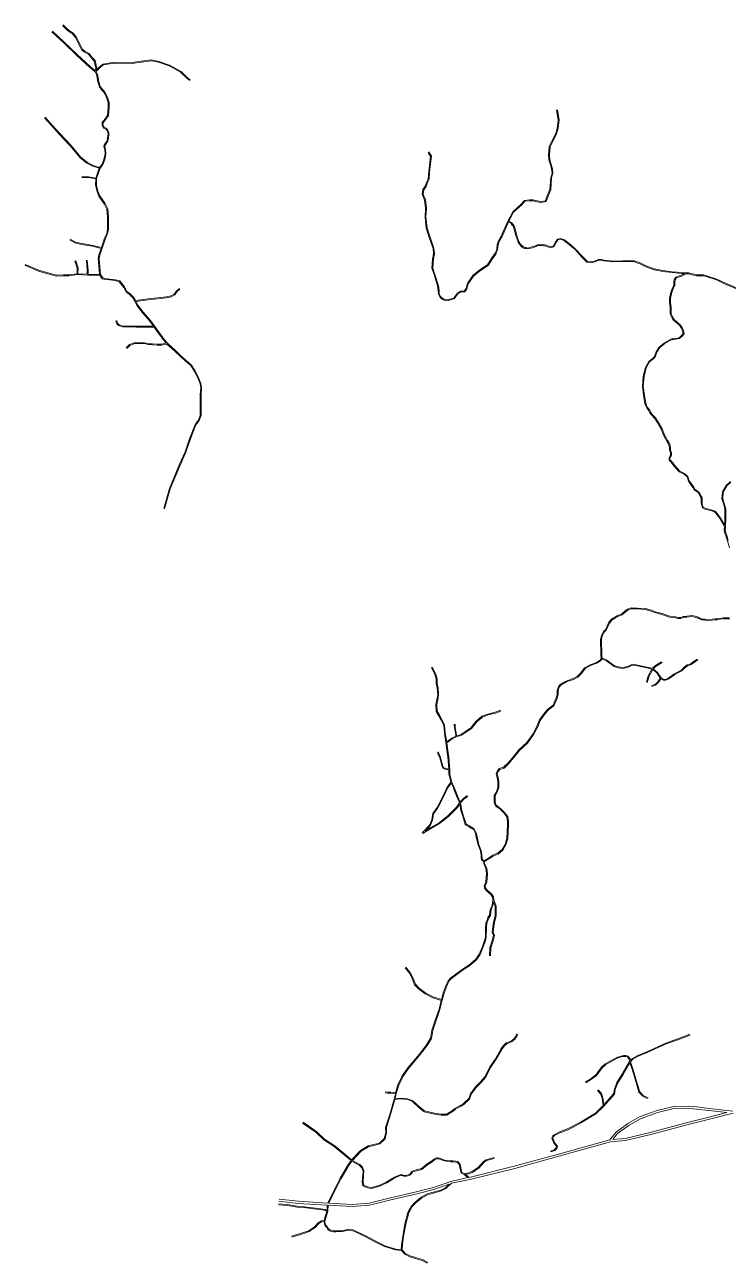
# Model space of a CAD drawing. Header units: millimetres. Extents: x 617885 to 663705, y 7172943 to 7234736.
# Drawn here: x 627205 to 631936, y 7181402 to 7189726 of the extents above; entities that cross this region are included whole.
import ezdxf

# ---------------------------------------------------------------- set-up
doc = ezdxf.new("R2010")
doc.units = ezdxf.units.MM
doc.layers.add('VIAS', color=7, linetype='Continuous', lineweight=5)

msp = doc.modelspace()

# ---------------------------------------------------------------- linework, layer by layer
at = {"layer": 'VIAS', "color": 253}
for points in [[(627386.8, 7189678.8), (627467.2, 7189604.3), (627554.9, 7189520.7), (627641.3, 7189440.9), (627678.6, 7189410.5), (627687.6, 7189393.5), (627697.1, 7189343.2), (627706.8, 7189309.8), (627725.2, 7189284.9), (627736.7, 7189274.4), (627748, 7189256), (627757.4, 7189231), (627766.7, 7189204.1), (627766.7, 7189173.1), (627761.8, 7189118), (627747.2, 7189096.9), (627733.8, 7189080.2), (627725.7, 7189069.4), (627724.8, 7189050), (627734, 7189032.4), (627749.5, 7189025.6), (627758.8, 7189014.7), (627764.3, 7189002.2), (627765.1, 7188991.2), (627762.6, 7188966.5), (627758.6, 7188947.1), (627739.4, 7188919.7), (627736.4, 7188906.2), (627743.2, 7188888.5), (627745.2, 7188858.7), (627737.3, 7188821.3), (627725.5, 7188790.6), (627708.9, 7188768), (627666, 7188780.8), (627626.3, 7188801.2), (627582.8, 7188836.2), (627514, 7188917.4), (627442.2, 7188992.9), (627390.1, 7189052.6), (627342.5, 7189105.4)], [(627459, 7189722.4), (627478.5, 7189700.6), (627502.6, 7189680.7), (627524.9, 7189666.9), (627548.5, 7189639.5), (627569.3, 7189595.4), (627587.8, 7189558.9), (627607.6, 7189541.3), (627634.1, 7189529), (627648.8, 7189507.9), (627672.5, 7189482.9), (627682.7, 7189434), (627679.1, 7189417.9), (627645.2, 7189445.4), (627559, 7189525.1), (627471.3, 7189608.7), (627390.9, 7189683.2)], [(628318.5, 7189356.9), (628300.4, 7189369.5), (628256.4, 7189411.6), (628179, 7189454.9), (628107.2, 7189480.6), (628057.2, 7189489.9), (627987.9, 7189481.8), (627927.8, 7189473.1), (627807.8, 7189475.3), (627730.5, 7189462), (627702.9, 7189439.6), (627686.2, 7189422.3), (627688.8, 7189434), (627678.1, 7189485.8), (627653.4, 7189511.7), (627638, 7189533.8), (627610.9, 7189546.3), (627592.7, 7189562.6), (627574.6, 7189598), (627553.6, 7189642.8), (627528.8, 7189671.6), (627506.1, 7189685.6), (627482.7, 7189705), (627463.4, 7189726.5)], [(628315, 7189351.9), (628296.6, 7189364.9), (628252.8, 7189406.8), (628176.5, 7189449.4), (628105.7, 7189474.8), (628057, 7189483.8), (627988.7, 7189475.8), (627928.1, 7189467.1), (627808.3, 7189469.3), (627733.1, 7189456.4), (627706.9, 7189435.2), (627684.7, 7189412), (627693.4, 7189395.5), (627702.9, 7189344.6), (627712.2, 7189312.5), (627729.7, 7189288.9), (627741.4, 7189278.3), (627753.4, 7189258.7), (627763, 7189233), (627772.7, 7189205.1), (627772.7, 7189172.8), (627767.7, 7189115.9), (627752, 7189093.3), (627738.6, 7189076.5), (627731.6, 7189067.2), (627730.9, 7189051.4), (627738.4, 7189037.1), (627753.2, 7189030.5), (627764, 7189017.9), (627770.2, 7189003.6), (627771.1, 7188991.1), (627768.6, 7188965.5), (627764.2, 7188944.7), (627745, 7188917.2), (627742.6, 7188906.7), (627749.1, 7188889.8), (627751.2, 7188858.3), (627743.1, 7188819.6), (627730.8, 7188787.7), (627712.7, 7188763.2), (627688.6, 7188692.1), (627687.4, 7188649.1), (627697, 7188608.2), (627709.6, 7188577.4), (627745.4, 7188526.1), (627763.2, 7188489.6), (627768.1, 7188432.7), (627768.1, 7188352.9), (627762.6, 7188322.4), (627747.1, 7188289.9), (627725.5, 7188224.8), (627725.5, 7188224.7), (627709.4, 7188177.7), (627705.8, 7188156), (627714.5, 7188046.9), (627729.5, 7188024.5), (627744.7, 7188020), (627775.7, 7188017), (627815.3, 7188012.9), (627844.7, 7188004.5), (627875.7, 7187964.2), (627891.6, 7187934.4), (627914.5, 7187917.5), (627936.1, 7187894.9), (627949.4, 7187872.2), (628035.1, 7187884), (628158, 7187897.1), (628187.7, 7187904), (628210.8, 7187915.6), (628224.8, 7187938.5), (628245.4, 7187953.9)], [(629922.6, 7188871.8), (629939.7, 7188842.6), (629927.8, 7188738.8), (629924.2, 7188688.6), (629912.2, 7188662.2), (629903.8, 7188639.5), (629888.6, 7188617.3), (629883.7, 7188587.7), (629900.1, 7188549), (629906.1, 7188494.2), (629903.1, 7188434.1), (629910.6, 7188359.5), (629933, 7188292.2), (629957.2, 7188224.3), (629960.3, 7188187.4), (629953.4, 7188150.2), (629949.9, 7188091.2), (629964, 7188048.8), (629986.8, 7187972.1), (629991.6, 7187939.5), (629992.8, 7187917.2), (630000.7, 7187900.3), (630007.3, 7187893.7), (630023.4, 7187882.2), (630040.2, 7187877.7), (630053.8, 7187880), (630081.2, 7187887.1), (630089.7, 7187889.3), (630099.8, 7187902.8), (630114.5, 7187922.3), (630136, 7187935), (630160.4, 7187936.1), (630173.6, 7187954.8), (630181.9, 7187987), (630219.5, 7188041.4), (630257, 7188073.1), (630287.6, 7188094.1), (630316.5, 7188111.8), (630342.7, 7188154), (630367.3, 7188188), (630379.3, 7188216.6), (630382.2, 7188248.8), (630390.9, 7188274.1), (630410, 7188306.5), (630453.4, 7188405.9), (630453.5, 7188406.1), (630486.8, 7188469.7), (630544.1, 7188519.5), (630565, 7188546.1), (630599.6, 7188549.9), (630624.1, 7188549.9), (630651.9, 7188542.5), (630677.1, 7188538.9), (630706.2, 7188544.1), (630718.5, 7188575.7), (630736.8, 7188619.4), (630742.3, 7188698.4), (630751.2, 7188728.3), (630747.5, 7188756.8), (630742.5, 7188778.2), (630730.3, 7188818.4), (630728.4, 7188850.1), (630732.9, 7188906.8), (630750.3, 7188943.6), (630776.3, 7188996.4), (630786.5, 7189032.3), (630792, 7189084.7), (630781.7, 7189154.8)], [(632048.1, 7187934.5), (631912.5, 7187990.8), (631858.5, 7188017.3), (631789.2, 7188039.1), (631769.8, 7188045.9), (631723.2, 7188045.9), (631706.5, 7188049.6), (631683.9, 7188054.3), (631670.4, 7188058.2), (631647.3, 7188059.1), (631647.3, 7188059.1), (631627.4, 7188060.2), (631558.8, 7188066.6), (631497, 7188075), (631438.5, 7188085.6), (631383.2, 7188105.3), (631344.5, 7188125.2), (631305.4, 7188139.6), (631221.8, 7188140.3), (631165.3, 7188138.2), (631099.6, 7188145), (631081.4, 7188151), (631062.4, 7188149.1), (631044.3, 7188140.7), (631017.1, 7188132.6), (630987.2, 7188136.5), (630955.3, 7188168.5), (630907.6, 7188221.5), (630876.6, 7188248), (630858.4, 7188262.5), (630847.7, 7188268.9), (630835.2, 7188280.7), (630807.2, 7188290.5), (630787.2, 7188285.7), (630771.2, 7188263.7), (630764.8, 7188247.2), (630757.7, 7188238.9), (630740.9, 7188233.1), (630731.7, 7188237.7), (630723.7, 7188239.8), (630714.3, 7188244.2), (630701.4, 7188247.2), (630693.6, 7188247.2), (630685.5, 7188249.4), (630670.6, 7188247.9), (630654.3, 7188247.2), (630645.9, 7188243.4), (630618.1, 7188233.4), (630586.6, 7188225.7), (630576.1, 7188228.5), (630567.8, 7188228.5), (630558.7, 7188233), (630544.7, 7188245.6), (630536.3, 7188254.7), (630529.5, 7188264.9), (630526, 7188276.1), (630519.4, 7188293.5), (630513.8, 7188307.6), (630512.4, 7188319.6), (630500.8, 7188361.8), (630496.2, 7188373.8), (630488.8, 7188383.5), (630479, 7188397.8), (630460.3, 7188406.2), (630491.6, 7188465.9), (630548.5, 7188515.4), (630568.1, 7188540.4), (630599.9, 7188543.9), (630623.3, 7188543.9), (630650.7, 7188536.6), (630677.2, 7188532.8), (630710.6, 7188538.7), (630724.1, 7188573.4), (630742.7, 7188618), (630748.2, 7188697.3), (630757.3, 7188727.9), (630753.4, 7188757.9), (630748.3, 7188779.7), (630736.2, 7188819.5), (630734.4, 7188850.1), (630738.8, 7188905.2), (630755.7, 7188941), (630781.9, 7188994.2), (630792.4, 7189031.1), (630798, 7189084.8), (630787.6, 7189155.7)], [(627338, 7189101.4), (627385.6, 7189048.6), (627437.8, 7188988.9), (627509.5, 7188913.4), (627578.6, 7188831.9), (627623, 7188796.2), (627663.8, 7188775.2), (627706.2, 7188762.6), (627683.6, 7188696.1), (627633.4, 7188705.4), (627589.2, 7188705.4)], [(629917.5, 7188868.8), (629933.5, 7188841.3), (629921.8, 7188739.3), (629918.3, 7188690.1), (629906.6, 7188664.5), (629898.4, 7188642.3), (629882.9, 7188619.6), (629877.5, 7188587), (629894.2, 7188547.5), (629900.1, 7188494.1), (629897.1, 7188434), (629904.7, 7188358.3), (629927.4, 7188290.3), (629951.3, 7188223), (629954.3, 7188187.7), (629947.4, 7188150.9), (629943.8, 7188090.4), (629958.3, 7188047), (629980.9, 7187970.8), (629985.7, 7187938.9), (629986.9, 7187915.7), (629995.7, 7187896.8), (630003.4, 7187889.1), (630020.8, 7187876.7), (630039.9, 7187871.6), (630055, 7187874.1), (630082.6, 7187881.3), (630093.2, 7187884), (630104.6, 7187899.2), (630118.6, 7187917.8), (630137.8, 7187929), (630163.6, 7187930.3), (630179.1, 7187952.2), (630187.5, 7187984.5), (630224, 7188037.3), (630260.6, 7188068.3), (630290.8, 7188089.1), (630320.8, 7188107.4), (630347.7, 7188150.6), (630372.6, 7188185), (630385.2, 7188215.2), (630388.1, 7188247.5), (630396.4, 7188271.6), (630415.4, 7188303.7), (630457.7, 7188400.8), (630475, 7188393), (630484, 7188379.9), (630490.9, 7188370.9), (630495.1, 7188359.9), (630506.5, 7188318.5), (630507.9, 7188306.1), (630513.8, 7188291.4), (630520.3, 7188274.2), (630524, 7188262.3), (630531.6, 7188251), (630540.5, 7188241.3), (630555.3, 7188228), (630566.4, 7188222.5), (630575.3, 7188222.5), (630586.5, 7188219.5), (630619.8, 7188227.6), (630648.2, 7188237.8), (630655.7, 7188241.2), (630671, 7188241.9), (630685, 7188243.3), (630692.8, 7188241.2), (630700.7, 7188241.2), (630712.4, 7188238.5), (630721.7, 7188234.2), (630729.5, 7188232), (630740.5, 7188226.6), (630761.2, 7188233.7), (630770, 7188244.1), (630776.5, 7188260.8), (630790.8, 7188280.4), (630806.8, 7188284.3), (630832.1, 7188275.4), (630844.1, 7188264.1), (630855, 7188257.6), (630872.8, 7188243.3), (630903.4, 7188217.2), (630950.9, 7188164.3), (630984.4, 7188130.9), (631017.6, 7188126.5), (631046.4, 7188135), (631064, 7188143.3), (631080.7, 7188144.9), (631098.3, 7188139.1), (631165.1, 7188132.2), (631221.9, 7188134.3), (631304.3, 7188133.6), (631342.1, 7188119.7), (631380.8, 7188099.8), (631437, 7188079.8), (631496.1, 7188069.1), (631558.1, 7188060.7), (631627, 7188054.2), (631638.9, 7188053.6), (631634.1, 7188049.8), (631615.1, 7188041), (631584.5, 7188029.7), (631572.9, 7188012.6), (631570.2, 7187998.4), (631570.7, 7187983.2), (631571.1, 7187976.3), (631565.9, 7187966.8), (631557.6, 7187947.6), (631548.8, 7187920.7), (631542.1, 7187886.6), (631541, 7187859.1), (631545.4, 7187824.6), (631546.4, 7187781.6), (631558.3, 7187754.7), (631569, 7187741.8), (631607.4, 7187706.6), (631620.6, 7187688.4), (631628.6, 7187670.3), (631632.4, 7187651.1), (631624, 7187639), (631605.2, 7187623.1), (631570.2, 7187616.1), (631558.2, 7187618.3), (631538.6, 7187607.4), (631507.1, 7187589.1), (631471.3, 7187560.5), (631450.8, 7187529.1), (631442.5, 7187501), (631432.5, 7187487.6), (631402.9, 7187464), (631378.9, 7187423.1), (631364.6, 7187363.7), (631358.7, 7187294.9), (631368.2, 7187220.4), (631375.3, 7187181.3), (631381.3, 7187165.6), (631388.6, 7187151.1), (631402.7, 7187132.3), (631407.3, 7187123), (631415.8, 7187108.5), (631442.9, 7187080.3), (631458, 7187055.9), (631486.1, 7187007.4), (631501, 7186968.2), (631515.1, 7186942.8), (631522.7, 7186928.6), (631528.4, 7186921.1), (631534.6, 7186910.4), (631541, 7186885.9), (631541, 7186866.1), (631547.5, 7186850.2), (631547.5, 7186835.6), (631542.2, 7186824.9), (631538.2, 7186814.9), (631538.2, 7186799.9), (631551.1, 7186788), (631570.6, 7186762.9), (631607.1, 7186721.2), (631639, 7186706.3), (631659.3, 7186687), (631668.7, 7186657.7), (631698.6, 7186615.1), (631707.3, 7186600.9), (631733.8, 7186581.8), (631754.2, 7186545), (631754.2, 7186517.1), (631755.3, 7186502.9), (631762.1, 7186478.9), (631778.7, 7186471.5), (631789.1, 7186468.1), (631805.2, 7186464.7), (631825.9, 7186458.9), (631839, 7186453.2), (631847.7, 7186447.6), (631864.1, 7186429.6), (631879.1, 7186407.1), (631911.9, 7186352.7), (631908.2, 7186331.3), (631914.1, 7186309.1), (631920.4, 7186292.1), (631930.5, 7186257.5), (631945.1, 7186211.1)], [(627510.7, 7188284.5), (627551.2, 7188263.9), (627590.8, 7188255.5), (627662.3, 7188243.6), (627720.7, 7188229.3), (627741.5, 7188292.2), (627756.9, 7188324.3), (627762.1, 7188353.4), (627762.1, 7188432.5), (627757.4, 7188488), (627740.2, 7188523.1), (627704.3, 7188574.5), (627691.3, 7188606.4), (627681.4, 7188648.5), (627682.6, 7188690.2), (627632.9, 7188699.4), (627589.2, 7188699.4)], [(630454.9, 7188402), (630454.9, 7188402)], [(627508, 7188279.1), (627549.2, 7188258.2), (627589.7, 7188249.6), (627661.1, 7188237.7), (627718.7, 7188223.6), (627703.6, 7188179.2), (627699.7, 7188156.2), (627708.3, 7188048.9), (627667.9, 7188048.8), (627631.4, 7188049.9), (627631.8, 7188077.2), (627625.8, 7188145)], [(627205.2, 7188109.8), (627298.6, 7188071.2), (627351.1, 7188055), (627418.7, 7188037.5), (627465.2, 7188038.7), (627503.9, 7188040), (627559.7, 7188046.9), (627628.2, 7188044), (627628.3, 7188044), (627667.8, 7188042.8), (627710, 7188042.9), (627725.7, 7188019.3), (627743.6, 7188014), (627775.1, 7188011), (627814.1, 7188007), (627841.2, 7187999.3), (627870.7, 7187961), (627887, 7187930.4), (627910.5, 7187913), (627931.3, 7187891.3), (627945.2, 7187867.5), (627961.4, 7187838.1), (627999.9, 7187788.5), (628045.8, 7187734.8), (628071.4, 7187700.1), (627952, 7187700.5), (627865.1, 7187701.3), (627839.1, 7187709.7), (627829.6, 7187719.9), (627823.4, 7187737.7)], [(627542.9, 7188138.9), (627558.5, 7188091), (627556.7, 7188052.6), (627503.4, 7188046), (627465, 7188044.7), (627419.4, 7188043.5), (627352.7, 7188060.8), (627300.7, 7188076.9), (627207.5, 7188115.4)], [(627619.8, 7188144.5), (627625.8, 7188077), (627625.4, 7188050.1), (627562.7, 7188052.8), (627564.6, 7188091.8), (627548.6, 7188140.7)], [(627559.7, 7188052.9), (627559.7, 7188052.9)], [(632045.5, 7187929.1), (631910.1, 7187985.3), (631856.2, 7188011.7), (631787.3, 7188033.4), (631768.8, 7188039.9), (631722.6, 7188039.9), (631705.2, 7188043.7), (631682.4, 7188048.5), (631669.4, 7188052.2), (631648.1, 7188053.1), (631637.2, 7188044.7), (631617.4, 7188035.5), (631588.4, 7188024.8), (631578.6, 7188010.3), (631576.2, 7187997.9), (631576.7, 7187983.5), (631577.2, 7187975), (631571.3, 7187964.1), (631563.2, 7187945.5), (631554.6, 7187919.2), (631548, 7187885.9), (631547, 7187859.3), (631551.4, 7187825.1), (631552.4, 7187782.9), (631563.4, 7187757.9), (631573.4, 7187745.9), (631611.9, 7187710.6), (631625.8, 7187691.4), (631634.4, 7187672.1), (631638.8, 7187649.8), (631628.5, 7187634.9), (631607.9, 7187617.5), (631570.2, 7187610), (631559.3, 7187612), (631541.5, 7187602.1), (631510.5, 7187584.2), (631475.8, 7187556.4), (631456.3, 7187526.6), (631448, 7187498.3), (631436.8, 7187483.4), (631407.6, 7187460), (631384.5, 7187420.9), (631370.6, 7187362.7), (631364.7, 7187295.1), (631374.1, 7187221.4), (631381.1, 7187182.9), (631386.8, 7187168), (631393.7, 7187154.3), (631407.8, 7187135.5), (631412.6, 7187125.9), (631420.6, 7187112.2), (631447.7, 7187084), (631463.1, 7187059), (631491.5, 7187010), (631506.5, 7186970.7), (631520.4, 7186945.7), (631527.8, 7186931.8), (631533.4, 7186924.4), (631540.2, 7186912.7), (631547, 7186886.7), (631547, 7186867.3), (631553.5, 7186851.4), (631553.5, 7186834.2), (631547.6, 7186822.4), (631544.2, 7186813.7), (631544.2, 7186802.6), (631555.5, 7186792.1), (631575.3, 7186766.7), (631610.7, 7186726.1), (631642.4, 7186711.3), (631664.5, 7186690.3), (631674.1, 7186660.4), (631703.6, 7186618.4), (631711.8, 7186605), (631738.3, 7186585.9), (631760.2, 7186546.6), (631760.2, 7186517.3), (631761.3, 7186504), (631767.1, 7186483.2), (631780.8, 7186477.1), (631790.7, 7186473.9), (631806.6, 7186470.5), (631827.9, 7186464.5), (631841.8, 7186458.5), (631851.6, 7186452.2), (631868.9, 7186433.3), (631884.2, 7186410.3), (631912.5, 7186363.4), (631914.2, 7186408.4), (631913.2, 7186472.7), (631903.5, 7186507.9), (631893.7, 7186540.8), (631897, 7186587.4), (631921.9, 7186630.7), (631950.6, 7186656.9)], [(628145.5, 7186473.3), (628183.2, 7186608.3), (628252.3, 7186771.5), (628289, 7186854.3), (628319.4, 7186942.4), (628355.9, 7187036.3), (628378.2, 7187066.9), (628390.5, 7187100.1), (628390.5, 7187239.2), (628394.2, 7187285.7), (628390.3, 7187314.5), (628371.8, 7187359.7), (628351.1, 7187398.2), (628327.3, 7187439.3), (628286.2, 7187474.5), (628253.6, 7187504.4), (628218.2, 7187537), (628164.8, 7187585.9), (628143.2, 7187612), (628119.6, 7187641.8), (628079.8, 7187698.8), (628079.7, 7187698.9), (628050.5, 7187738.6), (628004.6, 7187792.3), (627966.4, 7187841.4), (627952.5, 7187866.6), (628035.9, 7187878), (628159, 7187891.2), (628189.8, 7187898.3), (628215, 7187911), (628229.3, 7187934.4), (628249, 7187949.1)], [(627817.8, 7187735.7), (627824.4, 7187716.7), (627835.7, 7187704.5), (627864.2, 7187695.3), (627952, 7187694.5), (628075.7, 7187694.1), (628114.8, 7187638.2), (628138.5, 7187608.2), (628157.1, 7187585.8), (628124.2, 7187579.5), (628095.5, 7187579.5), (628063.8, 7187581.3), (628036, 7187582.2), (628010.6, 7187589.5), (627985.6, 7187589.5), (627939.7, 7187588.6), (627909.6, 7187576.4), (627886.5, 7187555.2)], [(628139.7, 7186475), (628177.5, 7186610.3), (628246.8, 7186773.9), (628283.4, 7186856.5), (628313.8, 7186944.4), (628350.6, 7187039.2), (628372.8, 7187069.7), (628384.5, 7187101.2), (628384.5, 7187239.5), (628388.2, 7187285.5), (628384.5, 7187312.9), (628366.4, 7187357.1), (628345.8, 7187395.3), (628322.6, 7187435.5), (628282.2, 7187470), (628249.5, 7187500), (628214.1, 7187532.6), (628161.7, 7187580.6), (628124.8, 7187573.5), (628095.4, 7187573.5), (628063.6, 7187575.3), (628035.1, 7187576.3), (628009.7, 7187583.5), (627985.7, 7187583.5), (627940.9, 7187582.6), (627912.9, 7187571.2), (627890.6, 7187550.7)], [(631954.2, 7186652.1), (631926.6, 7186626.9), (631902.9, 7186585.6), (631899.7, 7186541.5), (631909.3, 7186509.6), (631919.1, 7186473.5), (631920.2, 7186408.3), (631918.1, 7186353.2), (631918, 7186352.8), (631914.4, 7186331.6), (631919.8, 7186311), (631926.1, 7186294), (631936.2, 7186259.2)], [(631943.6, 7185740.3), (631919.7, 7185739.6), (631900.7, 7185739.6), (631880, 7185736.7), (631862.7, 7185733.2), (631846.7, 7185732.5), (631827, 7185730.4), (631789.8, 7185728.4), (631780.8, 7185731.1), (631758.3, 7185732.1), (631745.9, 7185738.6), (631734.5, 7185744.3), (631713.2, 7185750.6), (631692.7, 7185756.3), (631656.9, 7185751.3), (631633.7, 7185749.4), (631617, 7185742.7), (631598.3, 7185742.1), (631582.4, 7185747), (631543.5, 7185751.3), (631498.6, 7185766.8), (631474.4, 7185773), (631441.9, 7185780.7), (631420.2, 7185790.8), (631377.6, 7185802.6), (631326.6, 7185805.8), (631283.2, 7185806.6), (631259.6, 7185799.2), (631241.2, 7185784.1), (631219.9, 7185766.1), (631189.7, 7185754.4), (631151.9, 7185730.5), (631133.7, 7185710.3), (631120.8, 7185684.4), (631110.2, 7185660.4), (631097.5, 7185647.8), (631085.4, 7185626.6), (631077.4, 7185597.4), (631077.4, 7185563.6), (631080.3, 7185522.5), (631079.3, 7185492.1), (631082.1, 7185465.7), (631073.8, 7185455.1), (631049.9, 7185440.3), (631012.2, 7185426.8), (630970.1, 7185404.3), (630944.2, 7185369.8), (630920, 7185345.8), (630898.1, 7185334.1), (630879, 7185326.9), (630858, 7185319.7), (630842.5, 7185313.1), (630815, 7185297), (630803.2, 7185290.2), (630793.7, 7185277.2), (630786.2, 7185252.2), (630786.2, 7185224.2), (630776.7, 7185196.6), (630757.8, 7185153.2), (630723.6, 7185125.4), (630705, 7185105.9), (630685, 7185078.8), (630666.3, 7185053.7), (630647.1, 7185005.2), (630622.4, 7184958.8), (630581.6, 7184901.7), (630526.9, 7184852), (630495.4, 7184813.6), (630456.7, 7184766.2), (630425.5, 7184735.3), (630395.8, 7184726.9), (630382.4, 7184707.5), (630376.3, 7184693.8), (630382.1, 7184664.9), (630387.7, 7184637.2), (630387.7, 7184600.2), (630376.7, 7184570.2), (630362.4, 7184545.9), (630362.4, 7184507.2), (630363.9, 7184492.7), (630370, 7184475.9), (630382, 7184468.4), (630401.3, 7184454.7), (630426.2, 7184428.3), (630448, 7184402.5), (630452.1, 7184371.4), (630452.1, 7184347.9), (630446.8, 7184258.7), (630436, 7184217.5), (630415.5, 7184183), (630385.4, 7184157.2), (630353.6, 7184144.1), (630330.2, 7184129.7), (630294.4, 7184106.5), (630284.5, 7184113), (630280.5, 7184125.5), (630279.8, 7184146.2), (630275.2, 7184174.7), (630259.1, 7184215.7), (630247.8, 7184267.3), (630242.5, 7184291.4), (630228.5, 7184321.6), (630209.1, 7184332.4), (630195.6, 7184341.7), (630183.1, 7184347.9), (630172.7, 7184355.5), (630155.9, 7184408.1), (630144.3, 7184445.7), (630135.9, 7184497.1), (630161.1, 7184522.8), (630184.2, 7184540.1)], [(631943.7, 7185734.3), (631919.8, 7185733.6), (631901.1, 7185733.6), (631881, 7185730.8), (631863.4, 7185727.3), (631847.1, 7185726.6), (631827.5, 7185724.5), (631789, 7185722.3), (631779.8, 7185725.2), (631756.7, 7185726.2), (631743.1, 7185733.3), (631732.3, 7185738.7), (631711.5, 7185744.8), (631692.3, 7185750.2), (631657.6, 7185745.4), (631635.1, 7185743.5), (631618.3, 7185736.7), (631597.5, 7185736.1), (631581.2, 7185741.1), (631542.1, 7185745.4), (631496.9, 7185761), (631472.9, 7185767.2), (631439.9, 7185775), (631418.1, 7185785.2), (631376.6, 7185796.7), (631326.3, 7185799.8), (631284.1, 7185800.5), (631262.5, 7185793.9), (631245.1, 7185779.5), (631223, 7185760.8), (631192.4, 7185749), (631155.8, 7185725.9), (631138.7, 7185706.9), (631126.2, 7185681.9), (631115.2, 7185657), (631102.4, 7185644.1), (631091, 7185624.2), (631083.4, 7185596.6), (631083.4, 7185563.8), (631086.3, 7185522.7), (631085.3, 7185492.4), (631088, 7185467.2), (631101.2, 7185464.1), (631120.7, 7185455.5), (631171.7, 7185418.5), (631196.1, 7185410.8), (631228, 7185406.3), (631261.1, 7185414), (631283, 7185425.1), (631300.4, 7185429.1), (631326.2, 7185422.9), (631410.6, 7185405.1), (631426.8, 7185401.3), (631447.6, 7185419.4), (631487.8, 7185444.1)], [(629940.7, 7185406.8), (629963.5, 7185360.2), (629972.3, 7185328), (629972.3, 7185299.2), (629978.4, 7185266.7), (629982.4, 7185222.5), (629976.5, 7185191), (629969.4, 7185157.8), (629972.5, 7185110.8), (629985.8, 7185088.3), (630006.7, 7185049.5), (630022.4, 7185017.2), (630027.3, 7184963.8), (630037.5, 7184901.5), (630044.7, 7184850.3), (630050.4, 7184802.6), (630057.2, 7184722.3), (630023.5, 7184732.7), (630015.6, 7184749.7), (630008.5, 7184777.3), (629999.1, 7184809), (629984.8, 7184838.4)], [(629946.1, 7185409.5), (629969.1, 7185362.4), (629978.3, 7185328.8), (629978.3, 7185299.8), (629984.4, 7185267.6), (629988.4, 7185222.2), (629982.4, 7185189.8), (629975.4, 7185157.3), (629978.4, 7185112.6), (629991, 7185091.2), (630012, 7185052.3), (630028.2, 7185018.8), (630033.3, 7184964.6), (630042.7, 7184907.1), (630077.3, 7184930.9), (630103.4, 7184945.7), (630101.1, 7184966.3), (630094.2, 7185001), (630092.9, 7185025.7)], [(630336.3, 7183468.3), (630339, 7183521.2), (630355.3, 7183568.8), (630363.8, 7183605.3), (630355.5, 7183627.4), (630359.5, 7183662.1), (630363.6, 7183692), (630374.6, 7183738.7), (630374.6, 7183801), (630359.9, 7183845.3), (630357.3, 7183863.7), (630343, 7183884.3), (630314.7, 7183909.1), (630302.7, 7183924.4), (630301.9, 7183935.6), (630313, 7183964.5), (630316.4, 7184022.5), (630312, 7184058.3), (630299.7, 7184081.2), (630297.4, 7184091.8), (630297.4, 7184101.3), (630333.4, 7184124.6), (630356.3, 7184138.8), (630388.5, 7184152.1), (630420.1, 7184179.1), (630441.5, 7184215.2), (630452.8, 7184257.7), (630458.1, 7184347.7), (630458.1, 7184371.8), (630453.7, 7184405), (630430.7, 7184432.3), (630405.2, 7184459.2), (630385.3, 7184473.4), (630374.9, 7184479.9), (630369.8, 7184494), (630368.4, 7184507.5), (630368.4, 7184544.3), (630382.2, 7184567.6), (630393.7, 7184599.2), (630393.7, 7184637.8), (630388, 7184666.1), (630382.6, 7184693.1), (630387.7, 7184704.6), (630399.5, 7184721.7), (630428.6, 7184730), (630461.1, 7184762.1), (630500.1, 7184809.8), (630531.3, 7184847.8), (630586.1, 7184897.7), (630627.5, 7184955.6), (630652.6, 7185002.7), (630671.6, 7185050.7), (630689.9, 7185075.3), (630709.6, 7185102.1), (630727.7, 7185121), (630762.7, 7185149.5), (630782.3, 7185194.5), (630792.2, 7185223.2), (630792.2, 7185251.3), (630799.1, 7185274.5), (630807.3, 7185285.6), (630818, 7185291.8), (630845.2, 7185307.7), (630860.2, 7185314.1), (630881, 7185321.3), (630900.6, 7185328.6), (630923.6, 7185340.9), (630948.8, 7185365.8), (630974.1, 7185399.6), (631014.7, 7185421.3), (631052.5, 7185434.8), (631077.8, 7185450.6), (631086.4, 7185461.5), (631099.2, 7185458.4), (631117.7, 7185450.3), (631168.9, 7185413.1), (631194.8, 7185404.9), (631228.2, 7185400.2), (631263.2, 7185408.3), (631285.1, 7185419.5), (631300.3, 7185422.9), (631324.9, 7185417), (631409.3, 7185399.2), (631423.1, 7185396), (631398.5, 7185350.7), (631385.6, 7185306.8)], [(631731.6, 7185457.3), (631706, 7185440.9), (631681.9, 7185423.7), (631662.3, 7185417.9), (631644.3, 7185403.9), (631624.4, 7185384), (631597.6, 7185370.4), (631576.1, 7185359.6), (631564.9, 7185350.5), (631531.9, 7185328), (631515, 7185320.4), (631500, 7185320.4), (631483.6, 7185331), (631469.1, 7185309.1), (631447.6, 7185287.6), (631421.6, 7185279.6)], [(631728.3, 7185462.3), (631702.7, 7185445.9), (631679.2, 7185429.2), (631659.5, 7185423.4), (631640.3, 7185408.4), (631620.8, 7185389), (631594.9, 7185375.7), (631572.8, 7185364.7), (631561.3, 7185355.3), (631529, 7185333.2), (631513.7, 7185326.4), (631501.8, 7185326.4), (631484.9, 7185337.3), (631459.5, 7185373.7), (631432.2, 7185398), (631451.2, 7185414.5), (631490.9, 7185439)], [(631419.8, 7185285.4), (631444.5, 7185292.9), (631464.4, 7185312.9), (631479.1, 7185335.1), (631455, 7185369.7), (631428.4, 7185393.3), (631404.1, 7185348.4), (631391.4, 7185305.1)], [(631426.1, 7185395.3), (631426.2, 7185395.3)], [(630407.3, 7185112.8), (630370.2, 7185099.8), (630320.4, 7185087.9), (630283.2, 7185073.2), (630244.9, 7185040.8), (630209.9, 7184995.9), (630172.5, 7184970.5), (630141.9, 7184951.4), (630107.8, 7184941.3), (630080.5, 7184925.8), (630043.7, 7184900.5), (630050.7, 7184851.1), (630056.4, 7184803.2), (630063.5, 7184718.3), (630063.5, 7184718.1), (630063.9, 7184690.3), (630077, 7184635.3), (630093.2, 7184599.4), (630108.4, 7184561), (630124.6, 7184519.3), (630133.4, 7184503.1), (630157.1, 7184527.3), (630180.6, 7184544.9)], [(630405.3, 7185118.5), (630368.5, 7185105.6), (630318.6, 7185093.6), (630280.1, 7185078.4), (630240.5, 7185045), (630205.7, 7185000.3), (630169.2, 7184975.5), (630139.4, 7184956.9), (630109.2, 7184948), (630107.1, 7184967.2), (630100.2, 7185001.7), (630098.9, 7185026)], [(629878.8, 7184294.5), (629928.5, 7184348.8), (629942.1, 7184381.7), (629949.1, 7184425.1), (629978.5, 7184466.1), (630017.9, 7184543.8), (630043.6, 7184597.5), (630070.9, 7184634.9), (630057.9, 7184689.5), (630057.6, 7184715.9), (630019.1, 7184727.7), (630009.9, 7184747.7), (630002.7, 7184775.7), (629993.5, 7184806.8), (629979.4, 7184835.8)], [(630073.5, 7184628.4), (630087.7, 7184597.1), (630102.8, 7184558.8), (630119.1, 7184516.8), (630129.2, 7184498.3), (630110.2, 7184469.9), (630080.2, 7184438.8), (630050.1, 7184408.7), (629991, 7184362.4), (629936.5, 7184331.1), (629898.4, 7184307.1), (629933.6, 7184345.5), (629947.9, 7184380), (629954.8, 7184422.7), (629983.6, 7184463), (630023.3, 7184541.1), (630048.8, 7184594.4), (630073.5, 7184628.4)], [(629882.6, 7184290), (629939.6, 7184326), (629994.4, 7184357.5), (630054, 7184404.2), (630084.4, 7184434.6), (630114.9, 7184466.2), (630130.9, 7184490.1), (630138.5, 7184444.3), (630150.2, 7184406.3), (630167.6, 7184351.8), (630180, 7184342.8), (630192.5, 7184336.6), (630205.9, 7184327.3), (630223.9, 7184317.3), (630236.8, 7184289.5), (630241.9, 7184266), (630253.4, 7184213.9), (630269.4, 7184173.1), (630273.8, 7184145.6), (630274.5, 7184124.4), (630279.5, 7184109.2), (630291.4, 7184101.3), (630291.4, 7184091.1), (630294.1, 7184079.1), (630306.2, 7184056.5), (630310.4, 7184022.3), (630307, 7183965.8), (630295.8, 7183936.5), (630296.8, 7183922.1), (630310.4, 7183905), (630338.5, 7183880.2), (630351.6, 7183861.5), (630354, 7183844.7), (630347.8, 7183807.6), (630335.9, 7183780.2), (630330.6, 7183741.9), (630320, 7183724.9), (630314.7, 7183707.6), (630306.8, 7183688.3), (630304.4, 7183657.5), (630303.2, 7183592), (630295, 7183564), (630282.6, 7183531.5), (630261.9, 7183479.8), (630238.6, 7183444.7), (630191.9, 7183405.3), (630153.2, 7183381.8), (630071.1, 7183321), (630051.5, 7183300.4), (630039.7, 7183273.5), (630019.6, 7183219.5), (630006.7, 7183173.9), (629951.8, 7183191.8), (629901.6, 7183218), (629856.6, 7183250.3), (629831.9, 7183277.1), (629816.2, 7183317.8), (629799.2, 7183352), (629768.4, 7183391.2)], [(630330.3, 7183468.7), (630333, 7183522.4), (630349.5, 7183570.4), (630357.5, 7183604.9), (630349.4, 7183626.6), (630353.6, 7183662.9), (630357.7, 7183693.1), (630368.6, 7183739.4), (630368.6, 7183800), (630358, 7183832.2), (630353.6, 7183805.9), (630341.7, 7183778.6), (630336.4, 7183739.8), (630325.5, 7183722.4), (630320.3, 7183705.6), (630312.7, 7183686.9), (630310.4, 7183657.2), (630309.2, 7183591), (630300.7, 7183562.1), (630288.2, 7183529.3), (630267.2, 7183477), (630243.1, 7183440.6), (630195.4, 7183400.4), (630156.5, 7183376.8), (630075.1, 7183316.5), (630056.6, 7183297), (630045.2, 7183271.2), (630025.3, 7183217.6), (630011.6, 7183169.3), (629997.3, 7183107.8), (629971.2, 7183034.2), (629948.9, 7182966.5), (629939.5, 7182913.1), (629912, 7182865.8), (629864.1, 7182804), (629785.2, 7182712), (629749.3, 7182659), (629720.7, 7182599.4), (629704, 7182542.1), (629696.2, 7182508.6), (629731.5, 7182512.5), (629782.4, 7182508.1), (629815.2, 7182493.9), (629862, 7182451.6), (629894.1, 7182425.3), (629961.5, 7182410.9), (630005.2, 7182403.1), (630041, 7182404.2), (630064.4, 7182417.6), (630082.5, 7182428.9), (630097.5, 7182441.6), (630113.9, 7182452.1), (630132.3, 7182461.3), (630153.8, 7182473.7), (630190.9, 7182508.6), (630202.3, 7182541.6), (630236.1, 7182587), (630268.4, 7182618.1), (630301.3, 7182656.7), (630332.8, 7182721.5), (630370.4, 7182776.3), (630410, 7182845.3), (630426.6, 7182868), (630443.5, 7182882.7), (630465.1, 7182891), (630478.9, 7182897.9), (630496.6, 7182911.6), (630509.4, 7182930.3), (630515.3, 7182944.2)], [(629629, 7182553.8), (629646.1, 7182551), (629667.2, 7182551.7), (629699, 7182546.3), (629715.1, 7182601.6), (629744, 7182662), (629780.4, 7182715.7), (629859.4, 7182807.8), (629907, 7182869.2), (629933.8, 7182915.2), (629943, 7182967.9), (629965.5, 7183036.1), (629991.5, 7183109.5), (630005.2, 7183168.1), (629949.5, 7183186.3), (629898.4, 7183212.8), (629852.6, 7183245.8), (629826.7, 7183273.9), (629810.7, 7183315.4), (629794.1, 7183348.7), (629763.6, 7183387.5)], [(630005.8, 7183171), (630005.8, 7183170.9)], [(630361.1, 7182112.8), (630308.8, 7182097.8), (630291.3, 7182086.7), (630255.2, 7182044.9), (630216.6, 7182020.4), (630190.8, 7182009.4), (630162.3, 7182004.7), (630145.1, 7182012.4), (630136.8, 7182043.7), (630133.8, 7182066.6), (630118, 7182085.5), (630104.4, 7182087.6), (630086.7, 7182090.5), (630069.3, 7182090.5), (630040.6, 7182093.4), (630020.8, 7182098.1), (630004.4, 7182105.8), (629986.4, 7182110.8), (629974.8, 7182110.8), (629960.2, 7182104.6), (629939.8, 7182087.1), (629911.8, 7182070.7), (629872.7, 7182037.9), (629838.5, 7182029.9), (629822, 7182024.4), (629808, 7182019.2), (629795.9, 7182001.7), (629781.8, 7181995.1), (629769.3, 7181992.5), (629754.5, 7181992.5), (629745.5, 7181996.7), (629734.6, 7181998.6), (629722.9, 7181995), (629692, 7181980.6), (629636.7, 7181947.5), (629589.5, 7181925.6), (629537.3, 7181911.5), (629511.8, 7181915.7), (629483.9, 7181927.1), (629480.8, 7181952.6), (629484.1, 7181991), (629486.4, 7182022.6), (629477.1, 7182047), (629458.6, 7182065.4), (629428.4, 7182082.2), (629408.4, 7182093.2), (629467.4, 7182154.3), (629516.3, 7182185.4), (629551.9, 7182193.2), (629593.3, 7182204.7), (629628.3, 7182237.3), (629638.7, 7182280.2), (629638.1, 7182313.7), (629665.8, 7182401), (629694.7, 7182502.4), (629731.6, 7182506.5), (629780.9, 7182502.2), (629811.9, 7182488.8), (629858.1, 7182447), (629891.4, 7182419.7), (629960.4, 7182405), (630004.8, 7182397.1), (630042.6, 7182398.3), (630067.5, 7182412.4), (630086.1, 7182424.1), (630101.1, 7182436.7), (630116.8, 7182446.9), (630135.2, 7182456), (630157.4, 7182468.9), (630196.1, 7182505.2), (630207.7, 7182538.8), (630240.6, 7182583), (630272.7, 7182613.9), (630306.4, 7182653.4), (630338, 7182718.4), (630375.5, 7182773.1), (630415.1, 7182842), (630431, 7182863.9), (630446.6, 7182877.5), (630467.5, 7182885.5), (630482.1, 7182892.8), (630501, 7182907.5), (630514.6, 7182927.4), (630520.8, 7182941.8)], [(631678.9, 7182941.3), (631601.5, 7182912.3), (631515.7, 7182881.8), (631389, 7182823.5), (631322.9, 7182796.4), (631291.5, 7182778.8), (631277.8, 7182763.8), (631276.1, 7182775.9), (631270.2, 7182784.8), (631260.8, 7182793.6), (631247.8, 7182798.3), (631233.6, 7182798.3), (631221.8, 7182796.6), (631186.6, 7182785.6), (631107.7, 7182741.6), (631082.9, 7182719.5), (631058.4, 7182685.8), (631045.6, 7182668.8), (631014.2, 7182643.3), (630974.3, 7182620.6)], [(631396.9, 7182512.7), (631364.4, 7182530), (631341, 7182554.4), (631324.7, 7182609.7), (631297.3, 7182700.9), (631279.1, 7182756.3), (631295.3, 7182774), (631325.5, 7182791), (631391.3, 7182818), (631517.9, 7182876.3), (631603.6, 7182906.6), (631681, 7182935.7)], [(630743.6, 7182150.4), (630769.5, 7182159.9), (630782.3, 7182172.1), (630786.8, 7182190), (630771.9, 7182207.5), (630766.2, 7182217.8), (630760, 7182230.7), (630756.1, 7182243.4), (630762, 7182254.9), (630768.1, 7182260.2), (630798.8, 7182276.4), (630863.1, 7182301.3), (630949, 7182347.1), (631046.4, 7182407), (631100.2, 7182458.2), (631100.3, 7182458.4), (631170.6, 7182537.4), (631176.4, 7182569.6), (631192.7, 7182615.2), (631228.8, 7182669.8), (631275, 7182749.7), (631291.5, 7182699.1), (631319, 7182608), (631335.7, 7182551.3), (631360.7, 7182525.2), (631394.1, 7182507.4)], [(630977.3, 7182615.4), (631017.6, 7182638.3), (631050, 7182664.6), (631063.2, 7182682.2), (631087.3, 7182715.5), (631111.2, 7182736.6), (631189, 7182780.1), (631223.1, 7182790.7), (631234, 7182792.3), (631246.8, 7182792.3), (631257.6, 7182788.4), (631265.6, 7182780.9), (631270.4, 7182773.7), (631272.6, 7182757.7), (631223.7, 7182673), (631187.3, 7182617.9), (631170.6, 7182571.2), (631165, 7182540.1), (631100.1, 7182467.2), (631093.5, 7182513.3), (631083.3, 7182542.8), (631060.5, 7182568.1)], [(629077.5, 7182349.3), (629168.5, 7182285.4), (629221, 7182235.9), (629290.4, 7182190.6), (629354.4, 7182138), (629403.3, 7182096.6), (629463.6, 7182159), (629513.9, 7182191), (629550.5, 7182199), (629590.2, 7182210.1), (629622.9, 7182240.5), (629632.7, 7182280.9), (629632.1, 7182314.6), (629660, 7182402.7), (629689.5, 7182505.9), (629697.4, 7182540.4), (629666.8, 7182545.7), (629645.7, 7182544.9), (629628, 7182547.9)], [(630741.6, 7182156), (630766.3, 7182165.1), (630776.9, 7182175.2), (630780.2, 7182188.4), (630766.9, 7182204), (630760.9, 7182215.1), (630754.4, 7182228.5), (630749.6, 7182244), (630757.2, 7182258.7), (630764.8, 7182265.1), (630796.4, 7182281.9), (630860.6, 7182306.7), (630946, 7182352.3), (631042.7, 7182411.8), (631094.9, 7182461.5), (631087.7, 7182511.9), (631078, 7182539.7), (631056, 7182564.1)], [(631969.3, 7182411.7), (631782.8, 7182364.2), (631657.4, 7182331.5), (631424, 7182270.3), (631244.2, 7182226.1), (631144.5, 7182218.5), (630797.3, 7182120.8), (630500.1, 7182039.8), (630197.4, 7181965.8), (630197.2, 7181965.8), (630076, 7181939.5), (630037.8, 7181904.8), (630006.2, 7181888.3), (629943.9, 7181871), (629913.2, 7181862.5), (629874, 7181840.4), (629834.1, 7181809), (629811.3, 7181782.3), (629787.1, 7181739.9), (629768.2, 7181665.6), (629753, 7181581.2), (629745.7, 7181525.3), (629742.9, 7181492.2), (629763.9, 7181468), (629797, 7181451.2), (629832.3, 7181439.6), (629881.1, 7181426.7), (629915.3, 7181407.2)], [(631966.7, 7182425.1), (631827.1, 7182440.6), (631703.8, 7182454.9), (631579.5, 7182457.3), (631458.9, 7182428.4), (631343.8, 7182388.7), (631261.1, 7182341.5), (631182.1, 7182283.3), (631139.3, 7182231.6), (630793.6, 7182134.3), (630496.6, 7182053.4), (630192.7, 7181979.1), (630168.7, 7181999.7), (630192.5, 7182003.6), (630219.4, 7182015), (630259.1, 7182040.3), (630295.3, 7182082.1), (630311.3, 7182092.3), (630362.7, 7182107.1)], [(631927, 7182415.4), (631779.3, 7182377.8), (631653.8, 7182345.1), (631420.6, 7182283.8), (631241.9, 7182239.9), (631159.2, 7182233.7), (631191.8, 7182273.1), (631268.8, 7182329.7), (631349.6, 7182375.8), (631462.8, 7182414.9), (631581.1, 7182443.3), (631702.8, 7182440.9), (631825.5, 7182426.7), (631927, 7182415.4)], [(629074.1, 7182344.4), (629164.7, 7182280.8), (629217.2, 7182231.1), (629286.8, 7182185.7), (629350.5, 7182133.4), (629399.5, 7182092), (629382.1, 7182067.6), (629327.4, 7181974.3), (629285.6, 7181892.5), (629242.5, 7181805.6), (629045.7, 7181818.3), (628915.4, 7181833)], [(630185.3, 7181977.5), (630079.1, 7181954.5), (630078.3, 7181954.2), (629953, 7181911.1), (629838.2, 7181882.4), (629664, 7181841.3), (629522, 7181805.8), (629407.8, 7181797.7), (629249, 7181805.3), (629290.9, 7181889.8), (629332.6, 7181971.4), (629387.1, 7182064.4), (629404.4, 7182088.6), (629425.5, 7182077), (629455, 7182060.6), (629471.9, 7182043.7), (629480.3, 7182021.7), (629478.1, 7181991.5), (629474.8, 7181952.5), (629478.4, 7181922.8), (629510.1, 7181909.9), (629537.7, 7181905.3), (629591.6, 7181919.9), (629639.5, 7181942.2), (629694.8, 7181975.3), (629725, 7181989.4), (629735, 7181992.4), (629743.7, 7181991), (629753.2, 7181986.5), (629770, 7181986.5), (629783.7, 7181989.4), (629799.9, 7181996.9), (629811.8, 7182014.2), (629824, 7182018.7), (629840.1, 7182024.1), (629875.5, 7182032.4), (629915.3, 7182065.7), (629943.3, 7182082.2), (629963.4, 7182099.4), (629976, 7182104.8), (629985.6, 7182104.8), (630002.3, 7182100.1), (630018.8, 7182092.4), (630039.6, 7182087.5), (630069, 7182084.5), (630086.3, 7182084.5), (630103.4, 7182081.7), (630114.9, 7182079.9), (630128.1, 7182064.1), (630130.9, 7182042.5), (630140, 7182008.1), (630160.3, 7181999), (630185.3, 7181977.5)], [(630060.2, 7181933.2), (630034.3, 7181909.8), (630004, 7181893.9), (629942.3, 7181876.8), (629910.9, 7181868.1), (629870.7, 7181845.4), (629829.9, 7181813.3), (629806.3, 7181785.8), (629781.5, 7181742.2), (629762.3, 7181666.8), (629747.1, 7181582.1), (629739.8, 7181526), (629737.1, 7181494.5), (629700, 7181497.5), (629625.8, 7181519.5), (629557.1, 7181554.4), (629498.7, 7181585.3), (629440.5, 7181613), (629406.7, 7181628.9), (629384.4, 7181630.9), (629338.9, 7181620.7), (629300.4, 7181618.8), (629280.5, 7181618.8), (629264.7, 7181623.2), (629248, 7181633.7), (629239.1, 7181647.2), (629230.9, 7181657.1), (629223.9, 7181675.5), (629223.9, 7181685.7), (629234, 7181721.2), (629243.9, 7181751.1), (629245.2, 7181791.5), (629408, 7181783.7), (629524.2, 7181791.9), (629667.3, 7181827.7), (629841.5, 7181868.8), (629957, 7181897.7), (630060.2, 7181933.2)], [(628913.8, 7181819.1), (629044.4, 7181804.4), (629239.2, 7181791.8), (629238.1, 7181756.6), (629225.6, 7181763.5), (629180.7, 7181769.4), (629083.5, 7181782.1), (629037.6, 7181785.4), (628971.9, 7181796.3), (628911.5, 7181800.7)], [(628911.1, 7181794.7), (628971.2, 7181790.4), (629036.9, 7181779.4), (629082.9, 7181776.1), (629179.9, 7181763.4), (629223.7, 7181757.7), (629237.3, 7181750.2), (629228.2, 7181723), (629218.6, 7181688.9), (629201.4, 7181687.1), (629178.3, 7181672.7), (629153.3, 7181646.8), (629115.9, 7181620.4), (629080.3, 7181607.6), (628999.9, 7181583.6)], [(629912.3, 7181402), (629878.8, 7181421.1), (629830.6, 7181433.9), (629794.7, 7181445.6), (629760.1, 7181463.1), (629738.4, 7181488.3), (629698.9, 7181491.5), (629623.5, 7181513.9), (629554.3, 7181549), (629496, 7181580), (629437.9, 7181607.6), (629405.1, 7181623.1), (629384.9, 7181624.8), (629339.7, 7181614.7), (629300.5, 7181612.8), (629279.7, 7181612.8), (629262.2, 7181617.7), (629243.8, 7181629.4), (629234.2, 7181643.6), (629225.7, 7181654.1), (629217.9, 7181674.4), (629217.9, 7181682.8), (629203.4, 7181681.3), (629182.1, 7181668), (629157.2, 7181642.2), (629118.7, 7181615), (629082.2, 7181601.9), (629001.6, 7181577.8)]]:
    msp.add_lwpolyline(points, dxfattribs=at)

doc.saveas('drawing.dxf')
